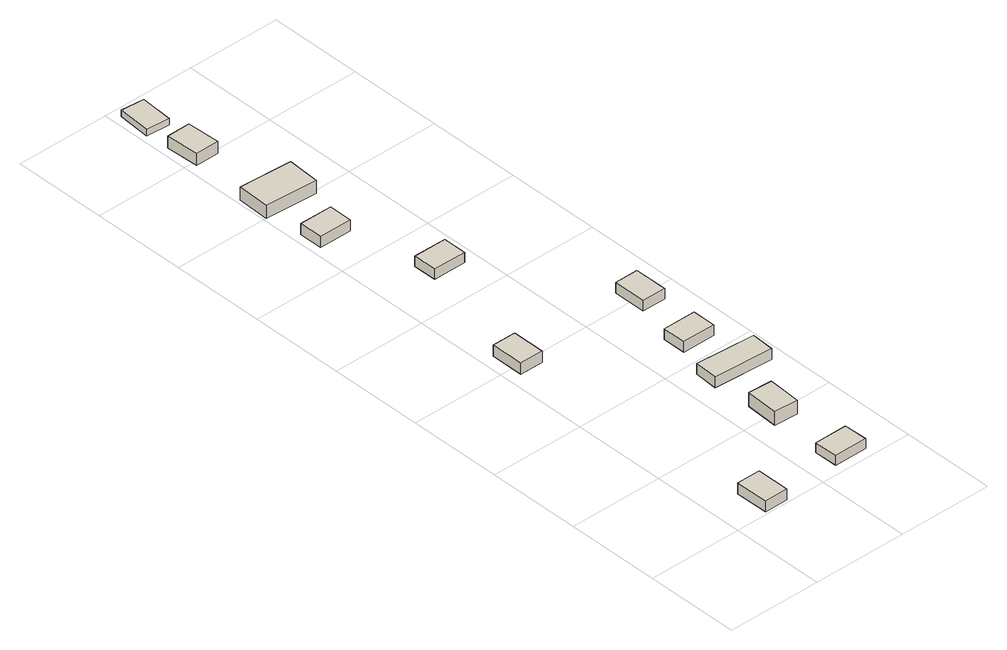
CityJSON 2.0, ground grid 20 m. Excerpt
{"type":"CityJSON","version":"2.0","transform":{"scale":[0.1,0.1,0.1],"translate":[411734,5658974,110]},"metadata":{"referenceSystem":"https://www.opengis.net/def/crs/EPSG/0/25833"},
"CityObjects":{
"building1":{"type":"Building","attributes":{"Dachtyp_tdc":"tdcGableRoof","Gemeindeschluessel":14612000,"Dachneigung":14.16,"QualitaetDacherkennung":71,"Geometrietyp2DReferenz":"3000","measuredHeight":2.77,"function":"31001_9998","roofType":"3100"},"geometry":[{"type":"Solid","lod":"1","boundaries":[[[[0,1,2,3]],[[4,5,6,7]],[[3,5,4,0]],[[2,6,5,3]],[[1,7,6,2]],[[0,4,7,1]]]]}]},
"building2":{"type":"Building","attributes":{"Dachtyp_tdc":"tdcPolyFlatRoof","Gemeindeschluessel":14612000,"Dachneigung":0,"QualitaetDacherkennung":84,"Geometrietyp2DReferenz":"3000","measuredHeight":2.45,"function":"31001_9998","roofType":"1000"},"geometry":[{"type":"Solid","lod":"1","boundaries":[[[[8,9,10,11]],[[12,13,14,15]],[[11,13,12,8]],[[10,14,13,11]],[[9,15,14,10]],[[8,12,15,9]]]]}]},
"building3":{"type":"Building","attributes":{"Dachtyp_tdc":"tdcGableRoof","Gemeindeschluessel":14612000,"Dachneigung":11.7,"QualitaetDacherkennung":72,"Geometrietyp2DReferenz":"3000","measuredHeight":2.68,"function":"31001_9998","roofType":"3100"},"geometry":[{"type":"Solid","lod":"1","boundaries":[[[[16,17,18,19]],[[20,21,22,23]],[[19,21,20,16]],[[18,22,21,19]],[[17,23,22,18]],[[16,20,23,17]]]]}]},
"building4":{"type":"Building","attributes":{"Dachtyp_tdc":"tdcGableRoof","Gemeindeschluessel":14612000,"Dachneigung":21.72,"QualitaetDacherkennung":87,"Geometrietyp2DReferenz":"3000","measuredHeight":3.6,"function":"31001_9998","roofType":"3100"},"geometry":[{"type":"Solid","lod":"1","boundaries":[[[[24,25,26,27]],[[28,29,30,31]],[[27,29,28,24]],[[26,30,29,27]],[[25,31,30,26]],[[24,28,31,25]]]]}]},
"building5":{"type":"Building","attributes":{"Dachtyp_tdc":"tdcGableRoof","Gemeindeschluessel":14612000,"Dachneigung":18.44,"QualitaetDacherkennung":85,"Geometrietyp2DReferenz":"3000","measuredHeight":2.87,"function":"31001_9998","roofType":"3100"},"geometry":[{"type":"Solid","lod":"1","boundaries":[[[[32,33,34,35]],[[36,37,38,39]],[[35,37,36,32]],[[34,38,37,35]],[[33,39,38,34]],[[32,36,39,33]]]]}]},
"building6":{"type":"Building","attributes":{"Dachtyp_tdc":"tdcGableRoof","Gemeindeschluessel":14612000,"Dachneigung":19.31,"QualitaetDacherkennung":89,"Geometrietyp2DReferenz":"3000","measuredHeight":2.7,"function":"31001_9998","roofType":"3100"},"geometry":[{"type":"Solid","lod":"1","boundaries":[[[[40,41,42,43]],[[44,45,46,47]],[[43,45,44,40]],[[42,46,45,43]],[[41,47,46,42]],[[40,44,47,41]]]]}]},
"building7":{"type":"Building","attributes":{"Dachtyp_tdc":"tdcPolyFlatRoof","Gemeindeschluessel":14612000,"Dachneigung":0,"QualitaetDacherkennung":63,"Geometrietyp2DReferenz":"3000","measuredHeight":2.28,"function":"31001_9998","roofType":"1000"},"geometry":[{"type":"Solid","lod":"1","boundaries":[[[[48,49,50,51]],[[52,53,54,55]],[[51,53,52,48]],[[50,54,53,51]],[[49,55,54,50]],[[48,52,55,49]]]]}]},
"building8":{"type":"Building","attributes":{"Dachtyp_tdc":"tdcHipAndGableRoof","Gemeindeschluessel":14612000,"Dachneigung":10.52,"QualitaetDacherkennung":57,"Geometrietyp2DReferenz":"3000","measuredHeight":3.44,"function":"31001_9998","roofType":"5000"},"geometry":[{"type":"Solid","lod":"1","boundaries":[[[[56,57,58,59]],[[60,61,62,63]],[[59,61,60,56]],[[58,62,61,59]],[[57,63,62,58]],[[56,60,63,57]]]]}]},
"building9":{"type":"Building","attributes":{"Dachtyp_tdc":"tdcGableRoof","Gemeindeschluessel":14612000,"Dachneigung":21.41,"QualitaetDacherkennung":69,"Geometrietyp2DReferenz":"3000","measuredHeight":3.08,"function":"31001_9998","roofType":"3100"},"geometry":[{"type":"Solid","lod":"1","boundaries":[[[[64,65,66,67]],[[68,69,70,71]],[[67,69,68,64]],[[66,70,69,67]],[[65,71,70,66]],[[64,68,71,65]]]]}]},
"building10":{"type":"Building","attributes":{"Dachtyp_tdc":"tdcPolyFlatRoof","Gemeindeschluessel":14612000,"Dachneigung":3.69,"QualitaetDacherkennung":93,"Geometrietyp2DReferenz":"3000","measuredHeight":2.82,"function":"31001_9998","roofType":"2100"},"geometry":[{"type":"Solid","lod":"1","boundaries":[[[[72,73,74,75]],[[76,77,78,79]],[[75,77,76,72]],[[74,78,77,75]],[[73,79,78,74]],[[72,76,79,73]]]]}]},
"building11":{"type":"Building","attributes":{"Dachtyp_tdc":"tdcHipAndGableRoof","Gemeindeschluessel":14612000,"Dachneigung":14.87,"QualitaetDacherkennung":83,"Geometrietyp2DReferenz":"3000","measuredHeight":2.65,"function":"31001_9998","roofType":"5000"},"geometry":[{"type":"Solid","lod":"1","boundaries":[[[[80,81,82,83]],[[84,85,86,87]],[[83,85,84,80]],[[82,86,85,83]],[[81,87,86,82]],[[80,84,87,81]]]]}]},
"building12":{"type":"Building","attributes":{"Dachtyp_tdc":"tdcGableRoof","Gemeindeschluessel":14612000,"Dachneigung":33.88,"QualitaetDacherkennung":76,"Geometrietyp2DReferenz":"3000","measuredHeight":2.64,"function":"31001_9998","roofType":"3100"},"geometry":[{"type":"Solid","lod":"1","boundaries":[[[[88,89,90,91]],[[92,93,94,95]],[[91,93,92,88]],[[90,94,93,91]],[[89,95,94,90]],[[88,92,95,89]]]]}]}
},
"vertices":[
[67,1,37],[116,1,37],[116,71,37],[66,71,37],[67,1,13],[66,71,13],[116,71,13],[116,1,13],
[74,574,36],[74,644,36],[24,644,36],[24,574,36],[74,574,12],[24,574,12],[24,644,12],[74,644,12],
[245,16,34],[315,16,34],[314,66,34],[244,66,34],[245,16,13],[244,66,13],[314,66,13],[315,16,13],
[245,170,43],[295,167,43],[299,237,43],[249,240,43],[245,170,13],[249,240,13],[299,237,13],[295,167,13],
[87,1073,34],[87,1123,34],[17,1123,34],[17,1073,34],[87,1073,10],[17,1073,10],[17,1123,10],[87,1123,10],
[99,923,33],[99,873,33],[169,873,33],[169,923,33],[99,923,11],[169,923,11],[169,873,11],[99,873,11],
[368,311,36],[371,360,36],[245,368,36],[242,318,36],[368,311,13],[242,318,13],[245,368,13],[371,360,13],
[5,1198,37],[117,1192,37],[121,1261,37],[8,1267,37],[5,1198,9],[8,1267,9],[121,1261,9],[117,1192,9],
[270,427,37],[340,427,37],[340,477,37],[270,477,37],[270,427,14],[270,477,14],[340,477,14],[340,427,14],
[20,1389,35],[70,1390,35],[67,1460,35],[17,1459,35],[20,1389,9],[17,1459,9],[67,1460,9],[70,1390,9],
[348,630,37],[298,630,37],[298,560,37],[348,560,37],[348,630,14],[348,560,14],[298,560,14],[298,630,14],
[64,1506,22],[69,1576,22],[20,1580,22],[14,1510,22],[64,1506,8],[14,1510,8],[20,1580,8],[69,1576,8]
]}
